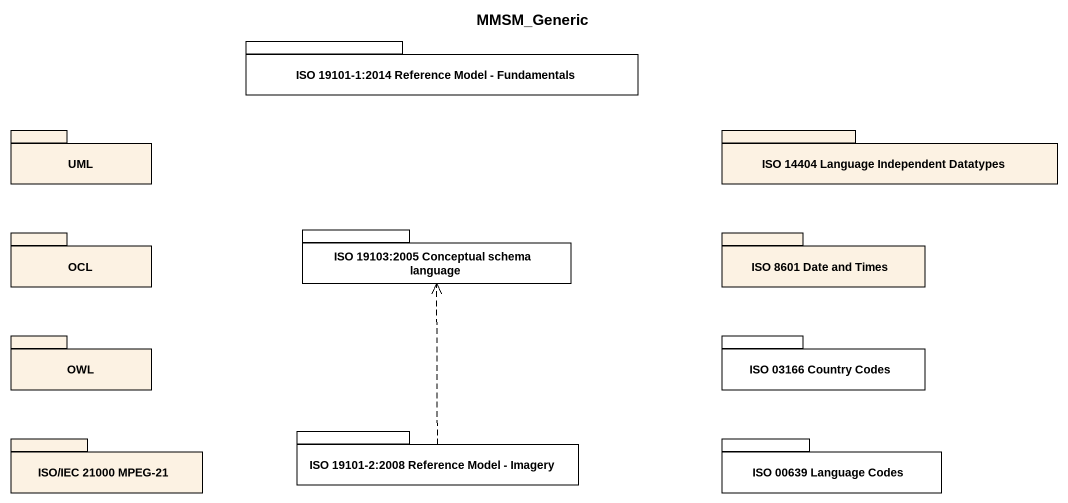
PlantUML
@startuml
title MMSM_Generic
package "ISO 19101-1:2014 Reference Model - Fundamentals" as ISO_19101_1_2014_Reference {
}
package UML #FCF2E3 {
}
package "ISO 14404 Language Independent Datatypes" as ISO_14404_Language #FCF2E3 {
}
package OCL #FCF2E3 {
}
package "ISO 19103:2005 Conceptual schema language" as ISO_19103_2005_Conceptual {
}
package "ISO 8601 Date and Times" as ISO_8601_Date_and_Times #FCF2E3 {
}
package OWL #FCF2E3 {
}
package "ISO 03166 Country Codes" as ISO_03166_Country_Codes {
}
package "ISO/IEC 21000 MPEG-21" as ISO_IEC_21000_MPEG_21 #FCF2E3 {
}
package "ISO 19101-2:2008 Reference Model - Imagery" as ISO_19101_2_2008_Reference {
}
package "ISO 00639 Language Codes" as ISO_00639_Language_Codes {
}
ISO_19101_2_2008_Reference .up.> ISO_19103_2005_Conceptual
@enduml
